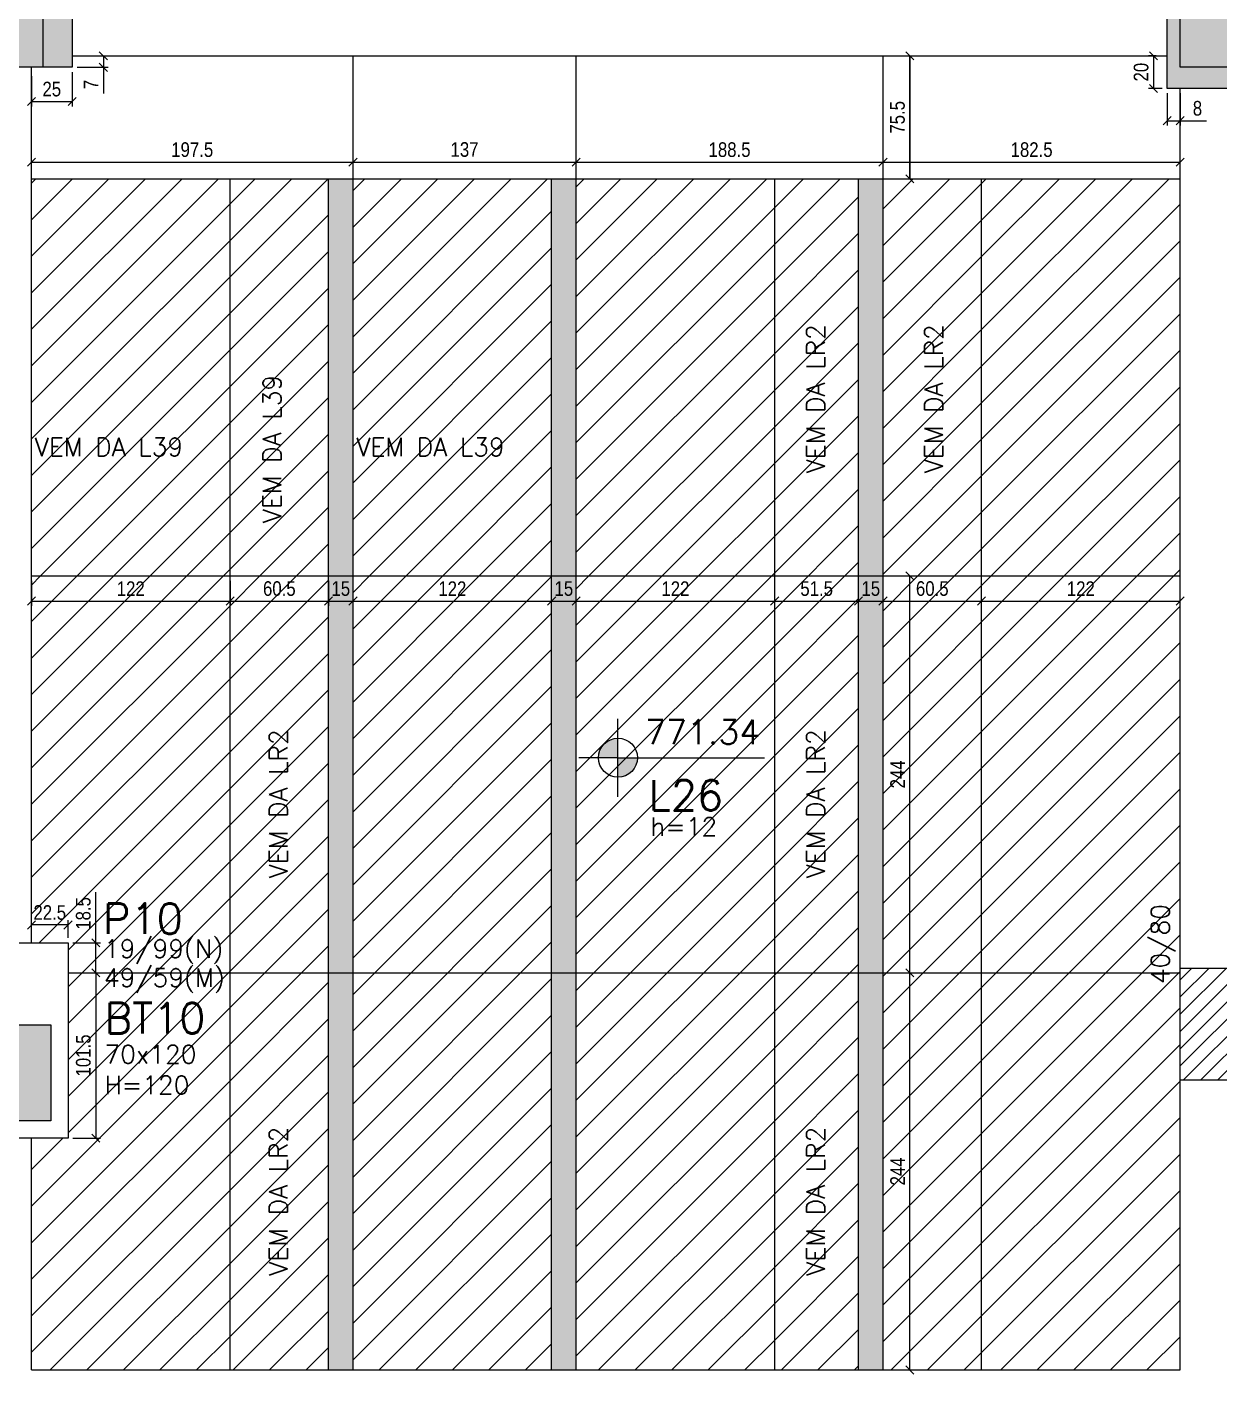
# Model space of a CAD drawing. Extents: x 8513 to 14085, y 1849 to 10799.
# Drawn here: x 10247 to 10979, y 3422 to 4249 of the extents above; entities that cross this region are included whole.
import ezdxf

# ---------------------------------------------------------------- set-up
doc = ezdxf.new("R2010")
doc.units = 0
for name, color, linetype in [('COTA', 241, 'Continuous'), ('Painéis', 200, 'Continuous'), ('Pilares', 5, 'Continuous'), ('VIGAS', 3, 'Continuous')]:
    doc.layers.add(name, color=color, linetype=linetype)
for name, color, linetype, lineweight in [('EST-LAJE-TEXT', 7, 'Continuous', 9), ('EST-PILAR-TEXT', 7, 'Continuous', 9), ('EST-VIGA-TEXT', 7, 'Continuous', 9), ('Hachura', 253, 'Continuous', 9), ('REAPROVEITAMENTO', 7, 'Continuous', 9)]:
    doc.layers.add(name, color=color, linetype=linetype, lineweight=lineweight)
doc.styles.add('COTA TECNICA-50', font='techl___.ttf', dxfattribs={"height": 9})
doc.styles.add('RomanS_IV50', font='romans_IV50.ttf', dxfattribs={"height": 11.25})
doc.styles.add('RomanS_IV50_B', font='', dxfattribs={"height": 18.75})
doc.styles.add('RomanS_IV50_B_1', font='', dxfattribs={"height": 22.5})
doc.styles.get('RomanS_IV50_B').set_extended_font_data('RomanS_IV50', bold=True)
doc.styles.get('RomanS_IV50_B_1').set_extended_font_data('RomanS_IV50', bold=True)
doc.dimstyles.new('PAINEL', dxfattribs={"dimtxt": 9, "dimasz": 5, "dimexe": 3, "dimexo": 3, "dimgap": 3, "dimtad": 1, "dimdec": 1, "dimzin": 12, "dimdsep": 46, "dimtxsty": 'COTA TECNICA-50', "dimblk": 'OBLIQUE', "dimcen": 0, "dimclrd": 4, "dimclre": 4, "dimclrt": 1, "dimadec": 1, "dimazin": 3, "dimtfac": 1, "dimtdec": 1, "dimtmove": 0, "dimatfit": 3, "dimldrblk": 'OBLIQUE', "dimfxl": 1, "dimtolj": 1, "dimtzin": 12, "dimarcsym": 0})
pattern_1 = [(45, (-181390.063, -29748.07), (-11.2253202, 11.2253202), [])]

# ---------------------------------------------------------------- blocks, each defined once
blk = doc.blocks.new('FA_Floor_TAG_SURVEY_R01 - NIV_TIT_H_TXT1__TXT2_Menor-2303205-BUSINESS')
at = {"layer": 'EST-LAJE-TEXT'}
h = blk.add_hatch(color=256, dxfattribs=at)
edge = h.paths.add_edge_path(flags=0)
edge.add_line((-0.28, 0.565), (-0.28, 0.405))
edge.add_line((-0.28, 0.405), (-0.44, 0.405))
edge.add_arc((-0.28, 0.405), 0.16, 90, 180, ccw=False)
h = blk.add_hatch(color=256, dxfattribs=at)
edge = h.paths.add_edge_path(flags=0)
edge.add_arc((-0.28, 0.405), 0.16, -90, 0, ccw=False)
edge.add_line((-0.28, 0.245), (-0.28, 0.405))
edge.add_line((-0.28, 0.405), (-0.12, 0.405))
for p, q in [((-0.28, 0.085), (-0.28, 0.725)), ((-0.28, 0.405), (-0.6, 0.405)), ((-0.28, 0.405), (0.92, 0.405))]:
    blk.add_line(p, q, dxfattribs=at)
blk.add_circle((-0.28, 0.405), 0.16, dxfattribs=at)
blk = doc.blocks.new('_Oblique')
at = {"color": 0, "linetype": 'ByBlock', "lineweight": -2}
blk.add_line((-0.5, -0.5), (0.5, 0.5), dxfattribs=at)
blk = doc.blocks.new('*D515')
at = {"layer": 'COTA', "color": 4, "lineweight": -2, "transparency": 16777216}
for p, q in [((10249.51, 4159.01), (10249.51, 4169.22)), ((10249.51, 4166.22), (10447.01, 4166.22)), ((10447.01, 4159.01), (10447.01, 4169.22))]:
    blk.add_line(p, q, dxfattribs=at)
at = {"layer": 'Defpoints', "color": 0, "transparency": 16777216}
for p in [(10447.01, 4166.22), (10249.51, 4156.01), (10447.01, 4156.01)]:
    blk.add_point(p, dxfattribs=at)
at = {"layer": 'COTA', "color": 4, "lineweight": -2, "transparency": 16777216, "xscale": 5, "yscale": 5, "zscale": 5, "rotation": 180}
blk.add_blockref('_Oblique', (10249.51, 4166.22), dxfattribs=at)
at = {"layer": 'COTA', "color": 4, "lineweight": -2, "transparency": 16777216, "xscale": 5, "yscale": 5, "zscale": 5}
blk.add_blockref('_Oblique', (10447.01, 4166.22), dxfattribs=at)
at = {"layer": 'COTA', "color": 1, "transparency": 16777216, "insert": (10348.26, 4173.85), "char_height": 9, "attachment_point": 5, "style": 'COTA TECNICA-50'}
blk.add_mtext('\\A1;197.5', dxfattribs=at)
blk = doc.blocks.new('*D516')
at = {"layer": 'COTA', "color": 4, "lineweight": -2, "transparency": 16777216}
for p, q in [((10447.01, 4159.01), (10447.01, 4169.22)), ((10447.01, 4166.22), (10584.01, 4166.22)), ((10584.01, 4159.01), (10584.01, 4169.22))]:
    blk.add_line(p, q, dxfattribs=at)
at = {"layer": 'Defpoints', "color": 0, "transparency": 16777216}
for p in [(10584.01, 4166.22), (10447.01, 4156.01), (10584.01, 4156.01)]:
    blk.add_point(p, dxfattribs=at)
at = {"layer": 'COTA', "color": 4, "lineweight": -2, "transparency": 16777216, "xscale": 5, "yscale": 5, "zscale": 5, "rotation": 180}
blk.add_blockref('_Oblique', (10447.01, 4166.22), dxfattribs=at)
at = {"layer": 'COTA', "color": 4, "lineweight": -2, "transparency": 16777216, "xscale": 5, "yscale": 5, "zscale": 5}
blk.add_blockref('_Oblique', (10584.01, 4166.22), dxfattribs=at)
at = {"layer": 'COTA', "color": 1, "transparency": 16777216, "insert": (10515.51, 4173.92), "char_height": 9, "attachment_point": 5, "style": 'COTA TECNICA-50'}
blk.add_mtext('\\A1;137', dxfattribs=at)
blk = doc.blocks.new('*D517')
at = {"layer": 'COTA', "color": 4, "lineweight": -2, "transparency": 16777216}
for p, q in [((10584.01, 4159.01), (10584.01, 4169.22)), ((10584.01, 4166.22), (10772.51, 4166.22)), ((10772.51, 4159.01), (10772.51, 4169.22))]:
    blk.add_line(p, q, dxfattribs=at)
at = {"layer": 'Defpoints', "color": 0, "transparency": 16777216}
for p in [(10772.51, 4166.22), (10584.01, 4156.01), (10772.51, 4156.01)]:
    blk.add_point(p, dxfattribs=at)
at = {"layer": 'COTA', "color": 4, "lineweight": -2, "transparency": 16777216, "xscale": 5, "yscale": 5, "zscale": 5, "rotation": 180}
blk.add_blockref('_Oblique', (10584.01, 4166.22), dxfattribs=at)
at = {"layer": 'COTA', "color": 4, "lineweight": -2, "transparency": 16777216, "xscale": 5, "yscale": 5, "zscale": 5}
blk.add_blockref('_Oblique', (10772.51, 4166.22), dxfattribs=at)
at = {"layer": 'COTA', "color": 1, "transparency": 16777216, "insert": (10678.26, 4173.84), "char_height": 9, "attachment_point": 5, "style": 'COTA TECNICA-50'}
blk.add_mtext('\\A1;188.5', dxfattribs=at)
blk = doc.blocks.new('*D518')
at = {"layer": 'COTA', "color": 4, "lineweight": -2, "transparency": 16777216}
for p, q in [((10772.51, 4159.01), (10772.51, 4169.22)), ((10772.51, 4166.22), (10955.01, 4166.22)), ((10955.01, 4159.01), (10955.01, 4169.22))]:
    blk.add_line(p, q, dxfattribs=at)
at = {"layer": 'Defpoints', "color": 0, "transparency": 16777216}
for p in [(10955.01, 4166.22), (10772.51, 4156.01), (10955.01, 4156.01)]:
    blk.add_point(p, dxfattribs=at)
at = {"layer": 'COTA', "color": 4, "lineweight": -2, "transparency": 16777216, "xscale": 5, "yscale": 5, "zscale": 5, "rotation": 180}
blk.add_blockref('_Oblique', (10772.51, 4166.22), dxfattribs=at)
at = {"layer": 'COTA', "color": 4, "lineweight": -2, "transparency": 16777216, "xscale": 5, "yscale": 5, "zscale": 5}
blk.add_blockref('_Oblique', (10955.01, 4166.22), dxfattribs=at)
at = {"layer": 'COTA', "color": 1, "transparency": 16777216, "insert": (10863.76, 4173.84), "char_height": 9, "attachment_point": 5, "style": 'COTA TECNICA-50'}
blk.add_mtext('\\A1;182.5', dxfattribs=at)
blk = doc.blocks.new('*D519')
at = {"layer": 'COTA', "color": 4, "lineweight": -2, "transparency": 16777216}
for p, q in [((10940.34, 4231.51), (10935.64, 4231.51)), ((10938.64, 4231.51), (10938.64, 4211.51)), ((10944.01, 4211.51), (10935.64, 4211.51))]:
    blk.add_line(p, q, dxfattribs=at)
at = {"layer": 'Defpoints', "color": 0, "transparency": 16777216}
for p in [(10943.34, 4231.51), (10938.64, 4211.51), (10947.01, 4211.51)]:
    blk.add_point(p, dxfattribs=at)
at = {"layer": 'COTA', "color": 4, "lineweight": -2, "transparency": 16777216, "xscale": 5, "yscale": 5, "zscale": 5}
for p, rotation in [((10938.64, 4231.51), 90), ((10938.64, 4211.51), 270)]:
    blk.add_blockref('_Oblique', p, dxfattribs=dict(at, rotation=rotation))
at = {"layer": 'COTA', "color": 1, "transparency": 16777216, "insert": (10931.05, 4221.51), "char_height": 9, "attachment_point": 5, "rotation": 90, "style": 'COTA TECNICA-50'}
blk.add_mtext('\\A1;20', dxfattribs=at)
blk = doc.blocks.new('*D520')
at = {"layer": 'COTA', "color": 4, "lineweight": -2, "transparency": 16777216}
for p, q in [((10947.01, 4208.51), (10947.01, 4188.67)), ((10955.01, 4208.51), (10955.01, 4188.67)), ((10947.01, 4191.67), (10955.01, 4191.67)), ((10955.01, 4191.67), (10971.25, 4191.67))]:
    blk.add_line(p, q, dxfattribs=at)
at = {"layer": 'Defpoints', "color": 0, "transparency": 16777216}
for p in [(10947.01, 4211.51), (10955.01, 4211.51), (10955.01, 4191.67)]:
    blk.add_point(p, dxfattribs=at)
at = {"layer": 'COTA', "color": 4, "lineweight": -2, "transparency": 16777216, "xscale": 5, "yscale": 5, "zscale": 5, "rotation": 180}
blk.add_blockref('_Oblique', (10947.01, 4191.67), dxfattribs=at)
at = {"layer": 'COTA', "color": 4, "lineweight": -2, "transparency": 16777216, "xscale": 5, "yscale": 5, "zscale": 5}
blk.add_blockref('_Oblique', (10955.01, 4191.67), dxfattribs=at)
at = {"layer": 'COTA', "color": 1, "transparency": 16777216, "insert": (10965.63, 4199.25), "char_height": 9, "attachment_point": 5, "style": 'COTA TECNICA-50'}
blk.add_mtext('\\A1;8', dxfattribs=at)
blk = doc.blocks.new('*D521')
at = {"layer": 'COTA', "color": 4, "lineweight": -2, "transparency": 16777216}
for p, q in [((10277.51, 4231.51), (10296.69, 4231.51)), ((10293.69, 4231.51), (10293.69, 4224.51)), ((10277.51, 4224.51), (10296.69, 4224.51)), ((10293.69, 4224.51), (10293.69, 4208.35))]:
    blk.add_line(p, q, dxfattribs=at)
at = {"layer": 'Defpoints', "color": 0, "transparency": 16777216}
for p in [(10274.51, 4231.51), (10274.51, 4224.51), (10293.69, 4224.51)]:
    blk.add_point(p, dxfattribs=at)
at = {"layer": 'COTA', "color": 4, "lineweight": -2, "transparency": 16777216, "xscale": 5, "yscale": 5, "zscale": 5}
for p, rotation in [((10293.69, 4231.51), 90), ((10293.69, 4224.51), 270)]:
    blk.add_blockref('_Oblique', p, dxfattribs=dict(at, rotation=rotation))
at = {"layer": 'COTA', "color": 1, "transparency": 16777216, "insert": (10286.12, 4213.93), "char_height": 9, "attachment_point": 5, "rotation": 90, "style": 'COTA TECNICA-50'}
blk.add_mtext('\\A1;7', dxfattribs=at)
blk = doc.blocks.new('*D522')
at = {"layer": 'COTA', "color": 4, "lineweight": -2, "transparency": 16777216}
for p, q in [((10249.51, 4219.01), (10249.51, 4200.48)), ((10274.51, 4221.51), (10274.51, 4200.48)), ((10249.51, 4203.48), (10274.51, 4203.48))]:
    blk.add_line(p, q, dxfattribs=at)
at = {"layer": 'Defpoints', "color": 0, "transparency": 16777216}
for p in [(10249.51, 4222.01), (10274.51, 4224.51), (10274.51, 4203.48)]:
    blk.add_point(p, dxfattribs=at)
at = {"layer": 'COTA', "color": 4, "lineweight": -2, "transparency": 16777216, "xscale": 5, "yscale": 5, "zscale": 5, "rotation": 180}
blk.add_blockref('_Oblique', (10249.51, 4203.48), dxfattribs=at)
at = {"layer": 'COTA', "color": 4, "lineweight": -2, "transparency": 16777216, "xscale": 5, "yscale": 5, "zscale": 5}
blk.add_blockref('_Oblique', (10274.51, 4203.48), dxfattribs=at)
at = {"layer": 'COTA', "color": 1, "transparency": 16777216, "insert": (10262.01, 4211.07), "char_height": 9, "attachment_point": 5, "style": 'COTA TECNICA-50'}
blk.add_mtext('\\A1;25', dxfattribs=at)
blk = doc.blocks.new('*D436')
at = {"layer": 'COTA', "color": 4, "lineweight": -2, "transparency": 16777216}
for p, q in [((10775.51, 3668.01), (10792.02, 3668.01)), ((10789.02, 3424.01), (10789.02, 3668.01)), ((10775.51, 3424.01), (10792.02, 3424.01))]:
    blk.add_line(p, q, dxfattribs=at)
at = {"layer": 'Defpoints', "color": 0, "transparency": 16777216}
for p in [(10772.51, 3668.01), (10789.02, 3668.01), (10772.51, 3424.01)]:
    blk.add_point(p, dxfattribs=at)
at = {"layer": 'COTA', "color": 4, "lineweight": -2, "transparency": 16777216, "xscale": 5, "yscale": 5, "zscale": 5}
for p, rotation in [((10789.02, 3668.01), 90), ((10789.02, 3424.01), 270)]:
    blk.add_blockref('_Oblique', p, dxfattribs=dict(at, rotation=rotation))
at = {"layer": 'COTA', "color": 1, "transparency": 16777216, "insert": (10781.45, 3546.01), "char_height": 9, "attachment_point": 5, "rotation": 90, "style": 'COTA TECNICA-50'}
blk.add_mtext('\\A1;244', dxfattribs=at)
blk = doc.blocks.new('*D437')
at = {"layer": 'COTA', "color": 4, "lineweight": -2, "transparency": 16777216}
for p, q in [((10775.51, 3912.01), (10792.02, 3912.01)), ((10789.02, 3668.01), (10789.02, 3912.01)), ((10775.51, 3668.01), (10792.02, 3668.01))]:
    blk.add_line(p, q, dxfattribs=at)
at = {"layer": 'Defpoints', "color": 0, "transparency": 16777216}
for p in [(10772.51, 3912.01), (10789.02, 3912.01), (10772.51, 3668.01)]:
    blk.add_point(p, dxfattribs=at)
at = {"layer": 'COTA', "color": 4, "lineweight": -2, "transparency": 16777216, "xscale": 5, "yscale": 5, "zscale": 5}
for p, rotation in [((10789.02, 3912.01), 90), ((10789.02, 3668.01), 270)]:
    blk.add_blockref('_Oblique', p, dxfattribs=dict(at, rotation=rotation))
at = {"layer": 'COTA', "color": 1, "transparency": 16777216, "insert": (10781.45, 3790.01), "char_height": 9, "attachment_point": 5, "rotation": 90, "style": 'COTA TECNICA-50'}
blk.add_mtext('\\A1;244', dxfattribs=at)
blk = doc.blocks.new('*D523')
at = {"layer": 'COTA', "color": 4, "lineweight": -2, "transparency": 16777216}
for p, q in [((10775.51, 4231.51), (10792.02, 4231.51)), ((10789.02, 4231.51), (10789.02, 4156.01)), ((10775.51, 4156.01), (10792.02, 4156.01))]:
    blk.add_line(p, q, dxfattribs=at)
at = {"layer": 'Defpoints', "color": 0, "transparency": 16777216}
for p in [(10772.51, 4231.51), (10772.51, 4156.01), (10789.02, 4156.01)]:
    blk.add_point(p, dxfattribs=at)
at = {"layer": 'COTA', "color": 4, "lineweight": -2, "transparency": 16777216, "xscale": 5, "yscale": 5, "zscale": 5}
for p, rotation in [((10789.02, 4231.51), 90), ((10789.02, 4156.01), 270)]:
    blk.add_blockref('_Oblique', p, dxfattribs=dict(at, rotation=rotation))
at = {"layer": 'COTA', "color": 1, "transparency": 16777216, "insert": (10781.42, 4193.76), "char_height": 9, "attachment_point": 5, "rotation": 90, "style": 'COTA TECNICA-50'}
blk.add_mtext('\\A1;75.5', dxfattribs=at)
blk = doc.blocks.new('*D524')
at = {"layer": 'COTA', "color": 4, "lineweight": -2, "transparency": 16777216}
for p, q in [((10775.51, 4231.51), (10792.02, 4231.51)), ((10789.02, 4156.01), (10789.02, 4231.51)), ((10775.51, 4156.01), (10792.02, 4156.01))]:
    blk.add_line(p, q, dxfattribs=at)
at = {"layer": 'Defpoints', "color": 0, "transparency": 16777216}
for p in [(10772.51, 4231.51), (10789.02, 4231.51), (10772.51, 4156.01)]:
    blk.add_point(p, dxfattribs=at)
at = {"layer": 'COTA', "color": 4, "lineweight": -2, "transparency": 16777216, "xscale": 5, "yscale": 5, "zscale": 5}
for p, rotation in [((10789.02, 4231.51), 90), ((10789.02, 4156.01), 270)]:
    blk.add_blockref('_Oblique', p, dxfattribs=dict(at, rotation=rotation))
at = {"layer": 'COTA', "color": 1, "transparency": 16777216, "insert": (10781.42, 4193.76), "char_height": 9, "attachment_point": 5, "rotation": 90, "style": 'COTA TECNICA-50'}
blk.add_mtext('\\A1;75.5', dxfattribs=at)
blk = doc.blocks.new('*D525')
at = {"layer": 'COTA', "color": 4, "lineweight": -2, "transparency": 16777216}
for p, q in [((10275.01, 3668.01), (10292.01, 3668.01)), ((10289.01, 3668.01), (10289.01, 3566.51)), ((10275.01, 3566.51), (10292.01, 3566.51))]:
    blk.add_line(p, q, dxfattribs=at)
at = {"layer": 'Defpoints', "color": 0, "transparency": 16777216}
for p in [(10272.01, 3668.01), (10272.01, 3566.51), (10289.01, 3566.51)]:
    blk.add_point(p, dxfattribs=at)
at = {"layer": 'COTA', "color": 4, "lineweight": -2, "transparency": 16777216, "xscale": 5, "yscale": 5, "zscale": 5}
for p, rotation in [((10289.01, 3668.01), 90), ((10289.01, 3566.51), 270)]:
    blk.add_blockref('_Oblique', p, dxfattribs=dict(at, rotation=rotation))
at = {"layer": 'COTA', "color": 1, "transparency": 16777216, "insert": (10281.41, 3617.26), "char_height": 9, "attachment_point": 5, "rotation": 90, "style": 'COTA TECNICA-50'}
blk.add_mtext('\\A1;101.5', dxfattribs=at)
blk = doc.blocks.new('*D526')
at = {"layer": 'COTA', "color": 4, "lineweight": -2, "transparency": 16777216}
for p, q in [((10289.01, 3686.51), (10289.01, 3717.61)), ((10275.01, 3686.51), (10292.01, 3686.51)), ((10289.01, 3668.01), (10289.01, 3686.51)), ((10275.01, 3668.01), (10292.01, 3668.01))]:
    blk.add_line(p, q, dxfattribs=at)
at = {"layer": 'Defpoints', "color": 0, "transparency": 16777216}
for p in [(10272.01, 3686.51), (10289.01, 3686.51), (10272.01, 3668.01)]:
    blk.add_point(p, dxfattribs=at)
at = {"layer": 'COTA', "color": 4, "lineweight": -2, "transparency": 16777216, "xscale": 5, "yscale": 5, "zscale": 5}
for p, rotation in [((10289.01, 3686.51), 90), ((10289.01, 3668.01), 270)]:
    blk.add_blockref('_Oblique', p, dxfattribs=dict(at, rotation=rotation))
at = {"layer": 'COTA', "color": 1, "transparency": 16777216, "insert": (10281.39, 3704.56), "char_height": 9, "attachment_point": 5, "rotation": 90, "style": 'COTA TECNICA-50'}
blk.add_mtext('\\A1;18.5', dxfattribs=at)
blk = doc.blocks.new('*D438')
at = {"layer": 'COTA', "color": 4, "lineweight": -2, "transparency": 16777216}
for p, q in [((10249.51, 3689.51), (10249.51, 3700.47)), ((10272.01, 3689.51), (10272.01, 3700.47)), ((10272.01, 3697.47), (10249.51, 3697.47))]:
    blk.add_line(p, q, dxfattribs=at)
at = {"layer": 'Defpoints', "color": 0, "transparency": 16777216}
for p in [(10249.51, 3697.47), (10249.51, 3686.51), (10272.01, 3686.51)]:
    blk.add_point(p, dxfattribs=at)
at = {"layer": 'COTA', "color": 4, "lineweight": -2, "transparency": 16777216, "xscale": 5, "yscale": 5, "zscale": 5, "rotation": 180}
blk.add_blockref('_Oblique', (10249.51, 3697.47), dxfattribs=at)
at = {"layer": 'COTA', "color": 4, "lineweight": -2, "transparency": 16777216, "xscale": 5, "yscale": 5, "zscale": 5}
blk.add_blockref('_Oblique', (10272.01, 3697.47), dxfattribs=at)
at = {"layer": 'COTA', "color": 1, "transparency": 16777216, "insert": (10260.76, 3705.06), "char_height": 9, "attachment_point": 5, "style": 'COTA TECNICA-50'}
blk.add_mtext('\\A1;22.5', dxfattribs=at)
blk = doc.blocks.new('*D527')
at = {"layer": 'COTA', "color": 4, "lineweight": -2, "transparency": 16777216}
for p, q in [((10249.51, 3909.01), (10249.51, 3893.54)), ((10371.51, 3909.01), (10371.51, 3893.54)), ((10249.51, 3896.54), (10371.51, 3896.54))]:
    blk.add_line(p, q, dxfattribs=at)
at = {"layer": 'Defpoints', "color": 0, "transparency": 16777216}
for p in [(10249.51, 3912.01), (10371.51, 3912.01), (10371.51, 3896.54)]:
    blk.add_point(p, dxfattribs=at)
at = {"layer": 'COTA', "color": 4, "lineweight": -2, "transparency": 16777216, "xscale": 5, "yscale": 5, "zscale": 5, "rotation": 180}
blk.add_blockref('_Oblique', (10249.51, 3896.54), dxfattribs=at)
at = {"layer": 'COTA', "color": 4, "lineweight": -2, "transparency": 16777216, "xscale": 5, "yscale": 5, "zscale": 5}
blk.add_blockref('_Oblique', (10371.51, 3896.54), dxfattribs=at)
at = {"layer": 'COTA', "color": 1, "transparency": 16777216, "insert": (10310.51, 3904.1), "char_height": 9, "attachment_point": 5, "style": 'COTA TECNICA-50'}
blk.add_mtext('\\A1;122', dxfattribs=at)
blk = doc.blocks.new('*D461')
at = {"layer": 'COTA', "color": 4, "lineweight": -2, "transparency": 16777216}
for p, q in [((10371.51, 3909.01), (10371.51, 3893.54)), ((10432.01, 3909.01), (10432.01, 3893.54)), ((10371.51, 3896.54), (10432.01, 3896.54))]:
    blk.add_line(p, q, dxfattribs=at)
at = {"layer": 'Defpoints', "color": 0, "transparency": 16777216}
for p in [(10371.51, 3912.01), (10432.01, 3912.01), (10432.01, 3896.54)]:
    blk.add_point(p, dxfattribs=at)
at = {"layer": 'COTA', "color": 4, "lineweight": -2, "transparency": 16777216, "xscale": 5, "yscale": 5, "zscale": 5, "rotation": 180}
blk.add_blockref('_Oblique', (10371.51, 3896.54), dxfattribs=at)
at = {"layer": 'COTA', "color": 4, "lineweight": -2, "transparency": 16777216, "xscale": 5, "yscale": 5, "zscale": 5}
blk.add_blockref('_Oblique', (10432.01, 3896.54), dxfattribs=at)
at = {"layer": 'COTA', "color": 1, "transparency": 16777216, "insert": (10401.76, 3904.14), "char_height": 9, "attachment_point": 5, "style": 'COTA TECNICA-50'}
blk.add_mtext('\\A1;60.5', dxfattribs=at)
blk = doc.blocks.new('*D462')
at = {"layer": 'COTA', "color": 4, "lineweight": -2, "transparency": 16777216}
for p, q in [((10432.01, 3909.01), (10432.01, 3893.54)), ((10432.01, 3896.54), (10447.01, 3896.54))]:
    blk.add_line(p, q, dxfattribs=at)
at = {"layer": 'Defpoints', "color": 0, "transparency": 16777216}
for p in [(10432.01, 3912.01), (10447.01, 3896.54), (10447.01, 3896.54)]:
    blk.add_point(p, dxfattribs=at)
at = {"layer": 'COTA', "color": 4, "lineweight": -2, "transparency": 16777216, "xscale": 5, "yscale": 5, "zscale": 5, "rotation": 180}
blk.add_blockref('_Oblique', (10432.01, 3896.54), dxfattribs=at)
at = {"layer": 'COTA', "color": 4, "lineweight": -2, "transparency": 16777216, "xscale": 5, "yscale": 5, "zscale": 5}
blk.add_blockref('_Oblique', (10447.01, 3896.54), dxfattribs=at)
at = {"layer": 'COTA', "color": 1, "transparency": 16777216, "insert": (10439.51, 3904.14), "char_height": 9, "attachment_point": 5, "style": 'COTA TECNICA-50'}
blk.add_mtext('\\A1;15', dxfattribs=at)
blk = doc.blocks.new('*D463')
at = {"layer": 'COTA', "color": 4, "lineweight": -2, "transparency": 16777216}
blk.add_line((10447.01, 3896.54), (10569.01, 3896.54), dxfattribs=at)
at = {"layer": 'Defpoints', "color": 0, "transparency": 16777216}
for p in [(10447.01, 3896.54), (10569.01, 3896.54), (10569.01, 3896.54)]:
    blk.add_point(p, dxfattribs=at)
at = {"layer": 'COTA', "color": 4, "lineweight": -2, "transparency": 16777216, "xscale": 5, "yscale": 5, "zscale": 5, "rotation": 180}
blk.add_blockref('_Oblique', (10447.01, 3896.54), dxfattribs=at)
at = {"layer": 'COTA', "color": 4, "lineweight": -2, "transparency": 16777216, "xscale": 5, "yscale": 5, "zscale": 5}
blk.add_blockref('_Oblique', (10569.01, 3896.54), dxfattribs=at)
at = {"layer": 'COTA', "color": 1, "transparency": 16777216, "insert": (10508.01, 3904.1), "char_height": 9, "attachment_point": 5, "style": 'COTA TECNICA-50'}
blk.add_mtext('\\A1;122', dxfattribs=at)
blk = doc.blocks.new('*D464')
at = {"layer": 'COTA', "color": 4, "lineweight": -2, "transparency": 16777216}
blk.add_line((10569.01, 3896.54), (10584.01, 3896.54), dxfattribs=at)
at = {"layer": 'Defpoints', "color": 0, "transparency": 16777216}
for p in [(10569.01, 3896.54), (10584.01, 3896.54), (10584.01, 3896.54)]:
    blk.add_point(p, dxfattribs=at)
at = {"layer": 'COTA', "color": 4, "lineweight": -2, "transparency": 16777216, "xscale": 5, "yscale": 5, "zscale": 5, "rotation": 180}
blk.add_blockref('_Oblique', (10569.01, 3896.54), dxfattribs=at)
at = {"layer": 'COTA', "color": 4, "lineweight": -2, "transparency": 16777216, "xscale": 5, "yscale": 5, "zscale": 5}
blk.add_blockref('_Oblique', (10584.01, 3896.54), dxfattribs=at)
at = {"layer": 'COTA', "color": 1, "transparency": 16777216, "insert": (10576.51, 3904.14), "char_height": 9, "attachment_point": 5, "style": 'COTA TECNICA-50'}
blk.add_mtext('\\A1;15', dxfattribs=at)
blk = doc.blocks.new('*D465')
at = {"layer": 'COTA', "color": 4, "lineweight": -2, "transparency": 16777216}
blk.add_line((10584.01, 3896.54), (10706.01, 3896.54), dxfattribs=at)
at = {"layer": 'Defpoints', "color": 0, "transparency": 16777216}
for p in [(10584.01, 3896.54), (10706.01, 3896.54), (10706.01, 3896.54)]:
    blk.add_point(p, dxfattribs=at)
at = {"layer": 'COTA', "color": 4, "lineweight": -2, "transparency": 16777216, "xscale": 5, "yscale": 5, "zscale": 5, "rotation": 180}
blk.add_blockref('_Oblique', (10584.01, 3896.54), dxfattribs=at)
at = {"layer": 'COTA', "color": 4, "lineweight": -2, "transparency": 16777216, "xscale": 5, "yscale": 5, "zscale": 5}
blk.add_blockref('_Oblique', (10706.01, 3896.54), dxfattribs=at)
at = {"layer": 'COTA', "color": 1, "transparency": 16777216, "insert": (10645.01, 3904.1), "char_height": 9, "attachment_point": 5, "style": 'COTA TECNICA-50'}
blk.add_mtext('\\A1;122', dxfattribs=at)
blk = doc.blocks.new('*D466')
at = {"layer": 'COTA', "color": 4, "lineweight": -2, "transparency": 16777216}
blk.add_line((10706.01, 3896.54), (10757.51, 3896.54), dxfattribs=at)
at = {"layer": 'Defpoints', "color": 0, "transparency": 16777216}
for p in [(10706.01, 3896.54), (10757.51, 3896.54), (10757.51, 3896.54)]:
    blk.add_point(p, dxfattribs=at)
at = {"layer": 'COTA', "color": 4, "lineweight": -2, "transparency": 16777216, "xscale": 5, "yscale": 5, "zscale": 5, "rotation": 180}
blk.add_blockref('_Oblique', (10706.01, 3896.54), dxfattribs=at)
at = {"layer": 'COTA', "color": 4, "lineweight": -2, "transparency": 16777216, "xscale": 5, "yscale": 5, "zscale": 5}
blk.add_blockref('_Oblique', (10757.51, 3896.54), dxfattribs=at)
at = {"layer": 'COTA', "color": 1, "transparency": 16777216, "insert": (10731.76, 3904.14), "char_height": 9, "attachment_point": 5, "style": 'COTA TECNICA-50'}
blk.add_mtext('\\A1;51.5', dxfattribs=at)
blk = doc.blocks.new('*D467')
at = {"layer": 'COTA', "color": 4, "lineweight": -2, "transparency": 16777216}
blk.add_line((10757.51, 3896.54), (10772.51, 3896.54), dxfattribs=at)
at = {"layer": 'Defpoints', "color": 0, "transparency": 16777216}
for p in [(10757.51, 3896.54), (10772.51, 3896.54), (10772.51, 3896.54)]:
    blk.add_point(p, dxfattribs=at)
at = {"layer": 'COTA', "color": 4, "lineweight": -2, "transparency": 16777216, "xscale": 5, "yscale": 5, "zscale": 5, "rotation": 180}
blk.add_blockref('_Oblique', (10757.51, 3896.54), dxfattribs=at)
at = {"layer": 'COTA', "color": 4, "lineweight": -2, "transparency": 16777216, "xscale": 5, "yscale": 5, "zscale": 5}
blk.add_blockref('_Oblique', (10772.51, 3896.54), dxfattribs=at)
at = {"layer": 'COTA', "color": 1, "transparency": 16777216, "insert": (10765.01, 3904.14), "char_height": 9, "attachment_point": 5, "style": 'COTA TECNICA-50'}
blk.add_mtext('\\A1;15', dxfattribs=at)
blk = doc.blocks.new('*D468')
at = {"layer": 'COTA', "color": 4, "lineweight": -2, "transparency": 16777216}
for p, q in [((10833.01, 3897.04), (10833.01, 3899.54)), ((10772.51, 3896.54), (10833.01, 3896.54))]:
    blk.add_line(p, q, dxfattribs=at)
at = {"layer": 'Defpoints', "color": 0, "transparency": 16777216}
for p in [(10772.51, 3896.54), (10833.01, 3896.54), (10833.01, 3894.04)]:
    blk.add_point(p, dxfattribs=at)
at = {"layer": 'COTA', "color": 4, "lineweight": -2, "transparency": 16777216, "xscale": 5, "yscale": 5, "zscale": 5, "rotation": 180}
blk.add_blockref('_Oblique', (10772.51, 3896.54), dxfattribs=at)
at = {"layer": 'COTA', "color": 4, "lineweight": -2, "transparency": 16777216, "xscale": 5, "yscale": 5, "zscale": 5}
blk.add_blockref('_Oblique', (10833.01, 3896.54), dxfattribs=at)
at = {"layer": 'COTA', "color": 1, "transparency": 16777216, "insert": (10802.76, 3904.14), "char_height": 9, "attachment_point": 5, "style": 'COTA TECNICA-50'}
blk.add_mtext('\\A1;60.5', dxfattribs=at)
blk = doc.blocks.new('*D469')
at = {"layer": 'COTA', "color": 4, "lineweight": -2, "transparency": 16777216}
for p, q in [((10833.01, 3897.04), (10833.01, 3899.54)), ((10833.01, 3896.54), (10955.01, 3896.54))]:
    blk.add_line(p, q, dxfattribs=at)
at = {"layer": 'Defpoints', "color": 0, "transparency": 16777216}
for p in [(10833.01, 3894.04), (10955.01, 3896.54), (10955.01, 3896.54)]:
    blk.add_point(p, dxfattribs=at)
at = {"layer": 'COTA', "color": 4, "lineweight": -2, "transparency": 16777216, "xscale": 5, "yscale": 5, "zscale": 5, "rotation": 180}
blk.add_blockref('_Oblique', (10833.01, 3896.54), dxfattribs=at)
at = {"layer": 'COTA', "color": 4, "lineweight": -2, "transparency": 16777216, "xscale": 5, "yscale": 5, "zscale": 5}
blk.add_blockref('_Oblique', (10955.01, 3896.54), dxfattribs=at)
at = {"layer": 'COTA', "color": 1, "transparency": 16777216, "insert": (10894.01, 3904.1), "char_height": 9, "attachment_point": 5, "style": 'COTA TECNICA-50'}
blk.add_mtext('\\A1;122', dxfattribs=at)

msp = doc.modelspace()

# ---------------------------------------------------------------- hatches: boundary and pattern name
at = {"layer": 'Hachura'}
h = msp.add_hatch(color=256, dxfattribs=at)
h.paths.add_polyline_path([(10447.01, 4156.01), (10432.01, 4156.01), (10432.01, 3912.01), (10447.01, 3912.01)])
h.paths.add_polyline_path([(10447.01, 3912.01), (10432.01, 3912.01), (10432.01, 3668.01), (10447.01, 3668.01)])
h.paths.add_polyline_path([(10447.01, 3668.01), (10432.01, 3668.01), (10432.01, 3424.01), (10447.01, 3424.01)])
h.paths.add_polyline_path([(10584.01, 3668.01), (10569.01, 3668.01), (10569.01, 3424.01), (10584.01, 3424.01)])
h.paths.add_polyline_path([(10584.01, 3912.01), (10569.01, 3912.01), (10569.01, 3668.01), (10584.01, 3668.01)])
h.paths.add_polyline_path([(10584.01, 4156.01), (10569.01, 4156.01), (10569.01, 3912.01), (10584.01, 3912.01)])
h.paths.add_polyline_path([(10772.51, 4156.01), (10757.51, 4156.01), (10757.51, 3912.01), (10772.51, 3912.01)])
h.paths.add_polyline_path([(10772.51, 3912.01), (10757.51, 3912.01), (10757.51, 3668.01), (10772.51, 3668.01)])
h.paths.add_polyline_path([(10772.51, 3668.01), (10757.51, 3668.01), (10757.51, 3424.01), (10772.51, 3424.01)])
at = {"layer": 'Pilares'}
for points in [[(10209.51, 4224.51), (10274.51, 4224.51), (10274.51, 4309.51), (10209.51, 4309.51)], [(11012.01, 4211.51), (11012.01, 4291.51), (10947.01, 4291.51), (10947.01, 4211.51)], [(10235.95, 3577.01), (10261.51, 3577.01), (10261.51, 3636.01), (10212.51, 3636.01), (10212.51, 3577.01)]]:
    msp.add_hatch(color=5, dxfattribs=at).paths.add_polyline_path(points, flags=0)
h = msp.add_hatch(dxfattribs=at)
h.set_pattern_fill('FP_1', color=5, style=0, pattern_type=2)
h.set_pattern_definition([(45, (10227.5145, 3498.507), (-5.3033, 5.3033), [])])
h.paths.add_polyline_path([(10955.01, 3602.01), (11004.01, 3602.01), (11004.01, 3671.01), (10955.01, 3671.01)], flags=0)
at = {"layer": 'REAPROVEITAMENTO'}
h = msp.add_hatch(dxfattribs=at)
h.set_pattern_fill('ANSI31', color=251, scale=5, style=0)
h.set_pattern_definition(pattern_1)
h.paths.add_polyline_path([(10447.01, 3912.01), (10569.01, 3912.01), (10569.01, 4156.01), (10447.01, 4156.01)])
h.paths.add_polyline_path([(10371.51, 3912.01), (10432.01, 3912.01), (10432.01, 4156.01), (10371.51, 4156.01)])
h.paths.add_polyline_path([(10249.51, 4156.01), (10249.51, 3912.01), (10371.51, 3912.01), (10371.51, 4156.01)])
h = msp.add_hatch(dxfattribs=at)
h.set_pattern_fill('ANSI31', color=251, scale=5, style=0)
h.set_pattern_definition(pattern_1)
h.paths.add_polyline_path([(10432.01, 3912.01), (10371.51, 3912.01), (10371.51, 3668.01), (10432.01, 3668.01)])
h.paths.add_polyline_path([(10371.51, 3668.01), (10371.51, 3424.01), (10432.01, 3424.01), (10432.01, 3668.01)])
h.paths.add_polyline_path([(10757.51, 3668.01), (10706.01, 3668.01), (10706.01, 3424.01), (10757.51, 3424.01)])
h.paths.add_polyline_path([(10757.51, 3912.01), (10706.01, 3912.01), (10706.01, 3668.01), (10757.51, 3668.01)])
h.paths.add_polyline_path([(10757.51, 3912.01), (10757.51, 4156.01), (10706.01, 4156.01), (10706.01, 3912.01)])
h.paths.add_polyline_path([(10833.01, 3912.01), (10833.01, 4156.01), (10772.51, 4156.01), (10772.51, 3912.01)])
h = msp.add_hatch(dxfattribs=at)
h.set_pattern_fill('ANSI31', color=251, scale=5, style=0)
h.set_pattern_definition(pattern_1)
h.paths.add_polyline_path([(10833.01, 3912.01), (10955.01, 3912.01), (10955.01, 4156.01), (10833.01, 4156.01)])
h.paths.add_polyline_path([(10584.01, 3912.01), (10706.01, 3912.01), (10706.01, 4156.01), (10584.01, 4156.01)])
h = msp.add_hatch(dxfattribs=at)
h.set_pattern_fill('ANSI31', color=251, scale=5, style=0)
h.set_pattern_definition(pattern_1)
h.paths.add_polyline_path([(10371.51, 3912.01), (10249.51, 3912.01), (10249.51, 3686.51), (10272.01, 3686.51), (10272.01, 3668.01), (10371.51, 3668.01)])
h.paths.add_polyline_path([(10371.51, 3668.01), (10272.01, 3668.01), (10272.01, 3566.51), (10249.51, 3566.51), (10249.51, 3424.01), (10371.51, 3424.01)])
h = msp.add_hatch(dxfattribs=at)
h.set_pattern_fill('ANSI31', color=251, scale=5, style=0)
h.set_pattern_definition(pattern_1)
h.paths.add_polyline_path([(10706.01, 3912.01), (10584.01, 3912.01), (10584.01, 3668.01), (10706.01, 3668.01)])
h.paths.add_polyline_path([(10584.01, 3424.01), (10706.01, 3424.01), (10706.01, 3668.01), (10584.01, 3668.01)])
h.paths.add_polyline_path([(10569.01, 3668.01), (10447.01, 3668.01), (10447.01, 3424.01), (10569.01, 3424.01)])
h.paths.add_polyline_path([(10447.01, 3668.01), (10569.01, 3668.01), (10569.01, 3912.01), (10447.01, 3912.01)])
h.paths.add_polyline_path([(10833.01, 3912.01), (10772.51, 3912.01), (10772.51, 3668.01), (10833.01, 3668.01)])
h.paths.add_polyline_path([(10833.01, 3668.01), (10772.51, 3668.01), (10772.51, 3424.01), (10833.01, 3424.01)])
h.paths.add_polyline_path([(10955.01, 3602.01), (10955.01, 3668.01), (10833.01, 3668.01), (10833.01, 3424.01), (10955.01, 3424.01)])
h.paths.add_polyline_path([(10833.01, 3668.01), (10955.01, 3668.01), (10955.01, 3671.01), (10955.01, 3912.01), (10833.01, 3912.01)])

# ---------------------------------------------------------------- linework, layer by layer
at = {"layer": 'Painéis', "ltscale": 70}
for p, q in [((10447.01, 3424.01), (10447.01, 4231.51)), ((10584.01, 3424.01), (10584.01, 4231.51)), ((10772.51, 3424.01), (10772.51, 4231.51)), ((10249.51, 4156.01), (10955.01, 4156.01)), ((10371.51, 3424.01), (10371.51, 4156.01)), ((10432.01, 3424.01), (10432.01, 4156.01)), ((10569.01, 3424.01), (10569.01, 4156.01)), ((10706.01, 3424.01), (10706.01, 4156.01)), ((10757.51, 3424.01), (10757.51, 4156.01)), ((10833.01, 3424.01), (10833.01, 4156.01)), ((10249.51, 3912.01), (10955.01, 3912.01)), ((10272.01, 3668.01), (10955.01, 3668.01))]:
    msp.add_line(p, q, dxfattribs=at)
at = {"layer": 'Pilares'}
for p, q in [((10256.51, 4309.51), (10256.51, 4224.51)), ((10955.01, 4224.51), (10955.01, 4278.51)), ((11004.01, 4224.51), (10955.01, 4224.51))]:
    msp.add_line(p, q, dxfattribs=at)
at = {"layer": 'Pilares', "color": 5}
for p, q in [((10274.51, 4309.51), (10274.51, 4224.51)), ((10947.01, 4211.51), (10947.01, 4291.51)), ((10274.51, 4224.51), (10209.51, 4224.51)), ((11012.01, 4211.51), (10947.01, 4211.51)), ((10955.01, 3602.01), (10955.01, 3671.01)), ((10955.01, 3671.01), (11004.01, 3671.01)), ((10212.51, 3636.01), (10261.51, 3636.01)), ((10261.51, 3636.01), (10261.51, 3577.01)), ((11004.01, 3602.01), (10955.01, 3602.01)), ((10261.51, 3577.01), (10212.51, 3577.01))]:
    msp.add_line(p, q, dxfattribs=at)
at = {"layer": 'VIGAS', "color": 3}
for p, q in [((10274.51, 4231.51), (10947.01, 4231.51)), ((10249.51, 3686.51), (10249.51, 4224.51)), ((10955.01, 3671.01), (10955.01, 4211.51)), ((10202.01, 3686.51), (10272.01, 3686.51)), ((10272.01, 3686.51), (10272.01, 3566.51)), ((10955.01, 3424.01), (10955.01, 3602.01)), ((10272.01, 3566.51), (10202.01, 3566.51)), ((10249.51, 3424.01), (10249.51, 3566.51)), ((10249.51, 3424.01), (10955.01, 3424.01))]:
    msp.add_line(p, q, dxfattribs=at)

# ---------------------------------------------------------------- block references
at = {"layer": 'EST-LAJE-TEXT', "xscale": 74.99999999999996, "yscale": 74.99999999999996, "zscale": 74.99999999999996}
msp.add_blockref('FA_Floor_TAG_SURVEY_R01 - NIV_TIT_H_TXT1__TXT2_Menor-2303205-BUSINESS', (10630.73, 3769.86), dxfattribs=at)

# ---------------------------------------------------------------- texts
at = {"layer": 'EST-LAJE-TEXT', "lineweight": 30, "char_height": 11.25, "attachment_point": 1, "rotation": 90, "style": 'RomanS_IV50'}
for s, insert, width in [('VEM DA LR2', (10725.49, 3974.98), 150.7634), ('VEM DA LR2', (10798.09, 3974.98), 150.7634), ('VEM DA L39', (10391.71, 3944.32), 113.7665), ('VEM DA LR2', (10395.6, 3726.09), 150.7634), ('VEM DA LR2', (10725.49, 3726.09), 150.7634), ('VEM DA LR2', (10395.6, 3481.89), 150.7634), ('VEM DA LR2', (10725.49, 3481.89), 150.7634)]:
    msp.add_mtext(s, dxfattribs=dict(at, insert=insert, width=width))
at = {"layer": 'EST-LAJE-TEXT', "lineweight": 30, "attachment_point": 1}
for s, insert, char_height, width, style in [('VEM DA L39', (10251.55, 3996.81), 11.25, 113.7665, 'RomanS_IV50'), ('VEM DA L39', (10449.05, 3996.81), 11.25, 113.7665, 'RomanS_IV50'), ('771.34', (10626.43, 3823.59), 15, 99.8101, 'RomanS_IV50_B'), ('h=12', (10629.66, 3763.47), 11.25, 58.924, 'RomanS_IV50')]:
    msp.add_mtext(s, dxfattribs=dict(at, insert=insert, char_height=char_height, width=width, style=style))
at = {"layer": 'EST-LAJE-TEXT', "lineweight": 50, "insert": (10628.52, 3786.53), "char_height": 18.75, "width": 63.7342, "attachment_point": 1, "style": 'RomanS_IV50_B_1'}
msp.add_mtext('L26', dxfattribs=at)
at = {"layer": 'EST-PILAR-TEXT', "lineweight": 50, "attachment_point": 1}
for s, insert, char_height, width, style in [('P10', (10293.52, 3710.68), 18.75, 69.1455, 'RomanS_IV50_B_1'), ('P10', (10293.52, 3710.68), 18.75, 69.1455, 'RomanS_IV50_B_1'), ('19/99(N)', (10294.06, 3688.5), 11.25, 104.6202, 'RomanS_IV50'), ('49/59(M)', (10294.06, 3670.68), 11.25, 105.8227, 'RomanS_IV50')]:
    msp.add_mtext(s, dxfattribs=dict(at, insert=insert, char_height=char_height, width=width, style=style))
at = {"layer": 'EST-VIGA-TEXT', "lineweight": 30, "insert": (10937.15, 3661.12), "char_height": 11.25, "width": 70.3481, "attachment_point": 1, "rotation": 90, "style": 'RomanS_IV50'}
msp.add_mtext('40/80', dxfattribs=at)
at = {"layer": 'EST-VIGA-TEXT', "lineweight": 50, "insert": (10294.44, 3649.59), "char_height": 18.75, "width": 88.386, "attachment_point": 1, "style": 'RomanS_IV50_B_1'}
msp.add_mtext('BT10', dxfattribs=at)
at = {"layer": 'EST-VIGA-TEXT', "lineweight": 30, "char_height": 11.25, "attachment_point": 1, "style": 'RomanS_IV50'}
for s, insert, width in [('70x120', (10294.44, 3623.6), 81.1709), ('H=120', (10294.44, 3604.75), 75.1582)]:
    msp.add_mtext(s, dxfattribs=dict(at, insert=insert, width=width))

# ---------------------------------------------------------------- dimensions: what is measured, and where the dimension line sits
at = {"layer": 'COTA'}
for base, p1, p2, picture, middle in [((10293.69, 4224.51), (10274.51, 4231.51), (10274.51, 4224.51), '*D521', (10286.12, 4213.93)), ((10938.64, 4211.51), (10943.34, 4231.51), (10947.01, 4211.51), '*D519', (10931.05, 4221.51)), ((10289.01, 3686.51), (10272.01, 3668.01), (10272.01, 3686.51), '*D526', (10281.39, 3704.56)), ((10289.01, 3566.51), (10272.01, 3668.01), (10272.01, 3566.51), '*D525', (10281.41, 3617.26)), ((10789.02, 3668.01), (10772.51, 3424.01), (10772.51, 3668.01), '*D436', (10781.45, 3546.01))]:
    dim = msp.add_linear_dim(base=base, p1=p1, p2=p2, angle=90, dimstyle='PAINEL', dxfattribs=at)
    dim.commit()
    dim.dimension.update_dxf_attribs({"geometry": picture, "text_midpoint": middle})
for base, p1, p2, picture, middle in [((10789.02, 4156.01), (10772.51, 4231.51), (10772.51, 4156.01), '*D523', (10781.42, 4193.76)), ((10789.02, 4231.51), (10772.51, 4156.01), (10772.51, 4231.51), '*D524', (10781.42, 4193.76)), ((10789.02, 3912.01), (10772.51, 3668.01), (10772.51, 3912.01), '*D437', (10781.45, 3790.01))]:
    dim = msp.add_linear_dim(base=base, p1=p1, p2=p2, angle=90, dimstyle='PAINEL', override={"dimtmove": 1}, dxfattribs=at)
    dim.commit()
    dim.dimension.update_dxf_attribs({"geometry": picture, "text_midpoint": middle})
for base, p1, p2, picture, middle in [((10274.51, 4203.48), (10249.51, 4222.01), (10274.51, 4224.51), '*D522', (10262.01, 4211.07)), ((10955.01, 4191.67), (10947.01, 4211.51), (10955.01, 4211.51), '*D520', (10965.63, 4199.25)), ((10447.01, 4166.22), (10249.51, 4156.01), (10447.01, 4156.01), '*D515', (10348.26, 4173.85)), ((10371.51, 3896.54), (10249.51, 3912.01), (10371.51, 3912.01), '*D527', (10310.51, 3904.1))]:
    dim = msp.add_linear_dim(base=base, p1=p1, p2=p2, dimstyle='PAINEL', dxfattribs=at)
    dim.commit()
    dim.dimension.update_dxf_attribs({"geometry": picture, "text_midpoint": middle})
for base, p1, p2, picture, middle in [((10584.01, 4166.22), (10447.01, 4156.01), (10584.01, 4156.01), '*D516', (10515.51, 4173.92)), ((10772.51, 4166.22), (10584.01, 4156.01), (10772.51, 4156.01), '*D517', (10678.26, 4173.84)), ((10955.01, 4166.22), (10772.51, 4156.01), (10955.01, 4156.01), '*D518', (10863.76, 4173.84)), ((10432.01, 3896.54), (10371.51, 3912.01), (10432.01, 3912.01), '*D461', (10401.76, 3904.14)), ((10447.01, 3896.54), (10432.01, 3912.01), (10447.01, 3896.54), '*D462', (10439.51, 3904.14)), ((10569.01, 3896.54), (10447.01, 3896.54), (10569.01, 3896.54), '*D463', (10508.01, 3904.1)), ((10584.01, 3896.54), (10569.01, 3896.54), (10584.01, 3896.54), '*D464', (10576.51, 3904.14)), ((10706.01, 3896.54), (10584.01, 3896.54), (10706.01, 3896.54), '*D465', (10645.01, 3904.1)), ((10757.51, 3896.54), (10706.01, 3896.54), (10757.51, 3896.54), '*D466', (10731.76, 3904.14)), ((10772.51, 3896.54), (10757.51, 3896.54), (10772.51, 3896.54), '*D467', (10765.01, 3904.14)), ((10833.01, 3896.54), (10772.51, 3896.54), (10833.01, 3894.04), '*D468', (10802.76, 3904.14)), ((10955.01, 3896.54), (10833.01, 3894.04), (10955.01, 3896.54), '*D469', (10894.01, 3904.1))]:
    dim = msp.add_linear_dim(base=base, p1=p1, p2=p2, dimstyle='PAINEL', override={"dimtmove": 1}, dxfattribs=at)
    dim.commit()
    dim.dimension.update_dxf_attribs({"geometry": picture, "text_midpoint": middle})
dim = msp.add_linear_dim(base=(10249.51, 3697.47), p1=(10272.01, 3686.51), p2=(10249.51, 3686.51), angle=180, dimstyle='PAINEL', dxfattribs=at)
dim.commit()
dim.dimension.update_dxf_attribs({"geometry": '*D438', "text_midpoint": (10260.76, 3697.47), "dimtype": 160})

doc.saveas('drawing.dxf')
